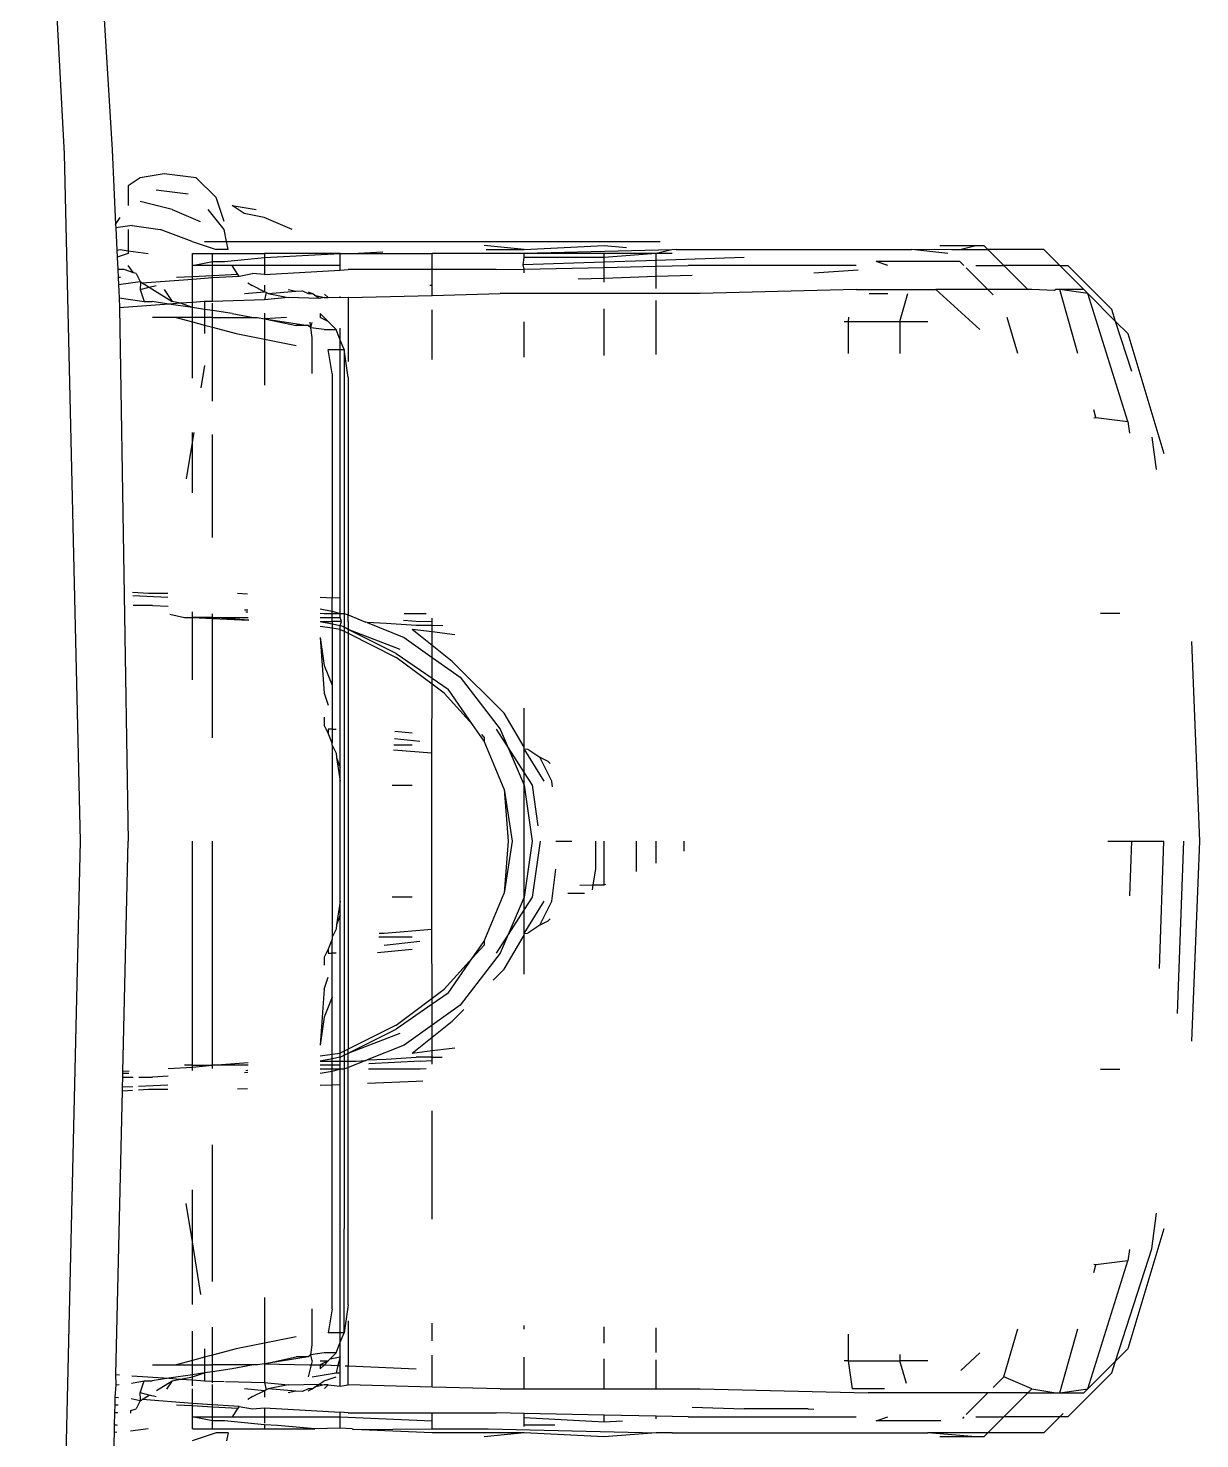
# Model space of a CAD drawing. Header units: millimetres. Extents: x -41292 to 298682, y -22072 to 33155.
# Drawn here: x 26643.85 to 26673.16, y -11357.19 to -11321.9 of the extents above; entities that cross this region are included whole.
import ezdxf

# ---------------------------------------------------------------- set-up
doc = ezdxf.new("R2010")
doc.units = ezdxf.units.MM

# ---------------------------------------------------------------- blocks, each defined once
blk = doc.blocks.new('rmfnasesx')
for p, q in [((54107.121, 4203.888), (54108.021, 4187.388)), ((54108.221, 4203.888), (54109.221, 4187.488)), ((54109.221, 4187.488), (54109.307, 4185.617)), ((54108.021, 4187.388), (54108.421, 4170.188)), ((54109.921, 4186.788), (54109.621, 4186.588)), ((54110.521, 4186.888), (54109.921, 4186.788)), ((54111.321, 4186.788), (54110.521, 4186.888)), ((54111.821, 4186.288), (54111.321, 4186.788)), ((54109.621, 4186.588), (54109.621, 4186.088)), ((54110.321, 4186.488), (54111.121, 4186.388)), ((54110.721, 4185.988), (54109.921, 4186.188)), ((54112.021, 4185.688), (54111.821, 4186.288)), ((54112.221, 4186.088), (54112.821, 4185.988)), ((54112.521, 4185.888), (54112.221, 4186.088)), ((54109.307, 4185.617), (54109.421, 4185.788)), ((54110.721, 4185.988), (54111.421, 4185.688)), ((54112.021, 4185.488), (54111.621, 4185.988)), ((54113.021, 4185.788), (54112.521, 4185.888)), ((54113.721, 4185.488), (54113.021, 4185.788)), ((54109.307, 4185.617), (54109.311, 4185.537)), ((54109.721, 4185.588), (54109.311, 4185.537)), ((54109.311, 4185.537), (54109.337, 4184.977)), ((54109.621, 4185.488), (54109.621, 4184.959)), ((54109.721, 4185.588), (54110.421, 4185.488)), ((54111.221, 4185.188), (54110.421, 4185.488)), ((54112.081, 4185.188), (54112.021, 4185.488)), ((54109.337, 4184.977), (54109.421, 4184.988)), ((54109.337, 4184.977), (54109.345, 4184.796)), ((54109.421, 4184.988), (54109.621, 4184.959)), ((54109.621, 4184.959), (54109.621, 4184.888)), ((54109.621, 4184.959), (54110.121, 4184.888)), ((54111.221, 4185.188), (54111.821, 4184.988)), ((54111.528, 4185.188), (54112.081, 4185.188)), ((54112.121, 4184.988), (54111.821, 4184.988)), ((54112.121, 4184.988), (54112.081, 4185.188)), ((54112.081, 4185.188), (54122.928, 4185.188)), ((54119.528, 4184.988), (54118.528, 4185.088)), ((54118.578, 4184.988), (54119.528, 4184.988)), ((54119.528, 4184.988), (54121.528, 4185.088)), ((54123.218, 4184.985), (54119.528, 4184.888)), ((54121.528, 4185.088), (54122.085, 4185.045)), ((54123.218, 4184.985), (54122.828, 4184.888)), ((54123.328, 4184.988), (54123.218, 4184.985)), ((54123.328, 4184.988), (54129.228, 4184.988)), ((54129.228, 4184.988), (54129.803, 4185)), ((54130.128, 4184.888), (54129.228, 4184.988)), ((54129.803, 4185), (54130.228, 4184.988)), ((54129.928, 4185.088), (54130.828, 4185.088)), ((54130.228, 4184.988), (54130.428, 4184.988)), ((54130.428, 4184.988), (54130.828, 4185.088)), ((54130.428, 4184.988), (54131.128, 4184.988)), ((54130.828, 4185.088), (54131.028, 4185.088)), ((54131.128, 4184.988), (54131.028, 4185.088)), ((54131.528, 4184.588), (54131.128, 4184.988)), ((54132.528, 4184.988), (54131.128, 4184.988)), ((54132.528, 4184.988), (54132.928, 4184.588)), ((54109.621, 4184.888), (54109.345, 4184.796)), ((54109.345, 4184.796), (54109.359, 4184.488)), ((54111.228, 4184.888), (54111.728, 4184.888)), ((54111.228, 4184.588), (54111.228, 4184.888)), ((54111.228, 4184.588), (54111.728, 4184.688)), ((54111.728, 4184.888), (54113.028, 4184.888)), ((54111.728, 4184.688), (54111.728, 4184.888)), ((54111.728, 4184.688), (54112.028, 4184.688)), ((54111.728, 4184.588), (54111.728, 4184.688)), ((54112.028, 4184.688), (54113.028, 4184.788)), ((54113.028, 4184.788), (54114.928, 4184.888)), ((54114.928, 4184.888), (54113.028, 4184.888)), ((54113.028, 4184.888), (54113.028, 4184.788)), ((54113.028, 4184.788), (54113.028, 4184.588)), ((54114.928, 4184.888), (54115.228, 4184.888)), ((54114.928, 4184.588), (54114.928, 4184.888)), ((54115.228, 4184.888), (54115.989, 4184.934)), ((54115.228, 4184.888), (54117.228, 4184.888)), ((54117.228, 4184.488), (54117.228, 4184.888)), ((54119.528, 4184.888), (54117.228, 4184.888)), ((54119.505, 4184.604), (54119.528, 4184.788)), ((54121.528, 4184.671), (54119.505, 4184.604)), ((54119.528, 4184.502), (54119.505, 4184.604)), ((54121.528, 4184.888), (54119.528, 4184.888)), ((54119.528, 4184.788), (54119.528, 4184.888)), ((54121.528, 4184.788), (54119.528, 4184.788)), ((54122.828, 4184.888), (54121.528, 4184.788)), ((54122.828, 4184.888), (54121.528, 4184.888)), ((54121.528, 4184.788), (54121.528, 4184.888)), ((54121.528, 4184.671), (54121.528, 4184.788)), ((54122.828, 4184.714), (54121.528, 4184.671)), ((54121.528, 4184.544), (54121.528, 4184.671)), ((54123.228, 4184.888), (54122.828, 4184.888)), ((54122.828, 4184.714), (54122.828, 4184.888)), ((54125.028, 4184.788), (54122.828, 4184.714)), ((54122.828, 4184.571), (54122.828, 4184.714)), ((54128.628, 4184.588), (54128.328, 4184.688)), ((54130.428, 4184.688), (54128.328, 4184.688)), ((54130.428, 4184.688), (54130.528, 4184.588)), ((54109.521, 4184.488), (54109.359, 4184.488)), ((54109.359, 4184.488), (54109.369, 4184.288)), ((54109.428, 4184.288), (54109.369, 4184.288)), ((54109.369, 4184.288), (54109.377, 4184.114)), ((54109.754, 4184.41), (54109.521, 4184.488)), ((54109.754, 4184.41), (54109.621, 4184.588)), ((54109.821, 4184.388), (54109.754, 4184.41)), ((54109.821, 4184.388), (54109.921, 4184.188)), ((54109.969, 4184.157), (54111.228, 4184.251)), ((54111.228, 4184.309), (54110.828, 4184.288)), ((54111.728, 4184.588), (54111.228, 4184.588)), ((54111.228, 4184.309), (54111.228, 4184.588)), ((54111.728, 4184.335), (54111.228, 4184.309)), ((54111.228, 4184.251), (54111.228, 4184.309)), ((54111.228, 4184.251), (54111.728, 4184.288)), ((54111.228, 4183.666), (54111.228, 4184.251)), ((54112.221, 4184.588), (54111.728, 4184.588)), ((54111.728, 4184.335), (54111.728, 4184.588)), ((54112.367, 4184.369), (54111.728, 4184.335)), ((54111.728, 4184.288), (54111.728, 4184.335)), ((54111.728, 4184.288), (54112.394, 4184.327)), ((54111.728, 4183.693), (54111.728, 4184.288)), ((54112.367, 4184.369), (54112.221, 4184.588)), ((54113.028, 4184.588), (54112.221, 4184.588)), ((54112.394, 4184.327), (54112.367, 4184.369)), ((54112.394, 4184.327), (54112.728, 4184.388)), ((54113.028, 4184.364), (54112.728, 4184.388)), ((54114.928, 4184.588), (54113.028, 4184.588)), ((54113.028, 4184.588), (54113.028, 4184.364)), ((54113.028, 4184.364), (54114.928, 4184.476)), ((54114.928, 4184.476), (54114.928, 4184.588)), ((54114.928, 4184.476), (54115.128, 4184.488)), ((54117.228, 4184.488), (54115.128, 4184.488)), ((54118.828, 4184.488), (54117.228, 4184.488)), ((54117.228, 4184.101), (54117.228, 4184.488)), ((54118.828, 4184.488), (54119.528, 4184.502)), ((54119.528, 4184.502), (54121.528, 4184.544)), ((54119.528, 4184.405), (54119.528, 4184.502)), ((54121.528, 4184.269), (54120.874, 4184.247)), ((54121.528, 4184.544), (54122.828, 4184.571)), ((54121.528, 4184.269), (54121.528, 4184.544)), ((54122.828, 4184.313), (54121.528, 4184.269)), ((54121.528, 4184.17), (54121.528, 4184.269)), ((54122.828, 4184.571), (54123.628, 4184.588)), ((54122.828, 4184.313), (54122.828, 4184.571)), ((54123.732, 4184.344), (54122.828, 4184.313)), ((54122.828, 4184.017), (54122.828, 4184.313)), ((54127.828, 4184.588), (54123.628, 4184.588)), ((54127.883, 4184.477), (54126.77, 4184.398)), ((54130.582, 4184.533), (54131.128, 4183.988)), ((54130.828, 4184.588), (54131.528, 4184.588)), ((54132.128, 4183.988), (54131.528, 4184.588)), ((54132.928, 4184.588), (54131.528, 4184.588)), ((54132.928, 4184.588), (54133.528, 4183.988)), ((54132.928, 4184.588), (54133.128, 4184.588)), ((54133.128, 4184.588), (54134.228, 4183.488)), ((54109.377, 4184.114), (54109.921, 4184.188)), ((54109.377, 4184.114), (54109.392, 4183.78)), ((54109.921, 4184.188), (54109.969, 4184.157)), ((54109.921, 4184.188), (54109.927, 4184.154)), ((54109.927, 4184.154), (54109.921, 4183.988)), ((54109.921, 4183.988), (54110.149, 4184.045)), ((54109.921, 4183.988), (54110.021, 4183.688)), ((54109.969, 4184.157), (54110.149, 4184.045)), ((54110.149, 4184.045), (54110.321, 4184.088)), ((54110.149, 4184.045), (54110.721, 4183.688)), ((54110.521, 4183.988), (54110.721, 4183.688)), ((54112.528, 4183.888), (54113.028, 4183.934)), ((54112.617, 4184.157), (54112.721, 4184.088)), ((54113.028, 4183.934), (54112.721, 4184.088)), ((54113.028, 4184.097), (54113.028, 4183.934)), ((54113.069, 4183.914), (54113.028, 4183.934)), ((54113.069, 4183.914), (54113.028, 4183.729)), ((54113.121, 4183.888), (54113.069, 4183.914)), ((54113.121, 4183.888), (54113.814, 4183.949)), ((54113.621, 4183.988), (54113.814, 4183.949)), ((54113.814, 4183.949), (54113.978, 4183.957)), ((54113.978, 4183.957), (54114.121, 4183.888)), ((54114.126, 4183.935), (54114.221, 4183.888)), ((54117.166, 4184.099), (54117.228, 4184.101)), ((54117.228, 4183.843), (54117.228, 4184.101)), ((54127.828, 4183.988), (54123.928, 4183.888)), ((54127.828, 4183.988), (54129.828, 4183.988)), ((54129.828, 4183.988), (54130.928, 4182.988)), ((54131.128, 4183.988), (54129.828, 4183.988)), ((54131.128, 4183.988), (54131.261, 4183.854)), ((54132.128, 4183.988), (54131.128, 4183.988)), ((54132.228, 4183.988), (54132.128, 4183.988)), ((54132.794, 4183.969), (54132.228, 4183.988)), ((54132.828, 4183.988), (54132.794, 4183.969)), ((54132.928, 4183.988), (54132.828, 4183.988)), ((54133.378, 4182.388), (54132.928, 4183.988)), ((54133.628, 4183.888), (54132.928, 4183.988)), ((54133.528, 4183.988), (54132.928, 4183.988)), ((54133.528, 4183.988), (54133.628, 4183.888)), ((54109.392, 4183.78), (54110.021, 4183.688)), ((54109.392, 4183.78), (54109.403, 4183.536)), ((54110.642, 4183.625), (54109.403, 4183.536)), ((54110.021, 4183.688), (54110.221, 4183.688)), ((54110.642, 4183.625), (54110.221, 4183.688)), ((54110.933, 4183.645), (54110.642, 4183.625)), ((54111.228, 4183.537), (54110.642, 4183.625)), ((54110.933, 4183.645), (54110.721, 4183.688)), ((54111.228, 4183.666), (54110.933, 4183.645)), ((54111.228, 4183.537), (54110.933, 4183.645)), ((54111.528, 4183.688), (54111.228, 4183.666)), ((54111.228, 4183.537), (54111.228, 4183.666)), ((54111.728, 4183.693), (54111.528, 4183.688)), ((54111.528, 4183.688), (54111.528, 4183.492)), ((54113.028, 4183.729), (54111.728, 4183.693)), ((54111.728, 4183.462), (54111.728, 4183.649)), ((54113.621, 4183.788), (54113.028, 4183.729)), ((54113.121, 4183.888), (54113.621, 4183.788)), ((54114.401, 4183.768), (54113.621, 4183.788)), ((54114.121, 4183.888), (54114.221, 4183.888)), ((54114.281, 4183.848), (54114.221, 4183.888)), ((54114.281, 4183.848), (54114.521, 4183.788)), ((54114.401, 4183.768), (54114.281, 4183.848)), ((54114.521, 4183.788), (54114.401, 4183.768)), ((54114.521, 4183.788), (54114.621, 4183.788)), ((54114.621, 4183.788), (54114.533, 4183.875)), ((54114.928, 4183.782), (54114.621, 4183.788)), ((54114.928, 4183.782), (54114.928, 4183.817)), ((54115.128, 4183.788), (54114.928, 4183.782)), ((54115.128, 4183.788), (54117.228, 4183.843)), ((54115.128, 4183.788), (54115.128, 4182.188)), ((54117.228, 4183.843), (54118.928, 4183.888)), ((54123.928, 4183.888), (54118.928, 4183.888)), ((54122.828, 4182.364), (54122.828, 4183.712)), ((54128.153, 4183.888), (54128.628, 4183.888)), ((54128.928, 4183.188), (54129.128, 4183.888)), ((54134.628, 4180.688), (54133.628, 4183.888)), ((54133.628, 4183.888), (54134.323, 4183.193)), ((54109.403, 4183.536), (54109.621, 4170.188)), ((54110.821, 4183.288), (54110.228, 4183.288)), ((54110.821, 4183.288), (54111.228, 4183.179)), ((54111.228, 4183.288), (54110.821, 4183.288)), ((54111.528, 4183.492), (54111.228, 4183.537)), ((54111.228, 4183.288), (54111.228, 4183.537)), ((54111.228, 4183.179), (54111.228, 4183.288)), ((54111.528, 4183.288), (54111.228, 4183.288)), ((54111.728, 4183.462), (54111.528, 4183.492)), ((54111.528, 4183.492), (54111.528, 4183.288)), ((54111.528, 4183.288), (54111.528, 4183.099)), ((54111.728, 4183.288), (54111.528, 4183.288)), ((54112.221, 4183.388), (54111.728, 4183.462)), ((54111.728, 4183.288), (54111.728, 4183.462)), ((54111.728, 4183.046), (54111.728, 4183.288)), ((54111.728, 4183.288), (54112.754, 4183.288)), ((54112.221, 4183.388), (54112.754, 4183.288)), ((54112.754, 4183.288), (54112.854, 4183.288)), ((54112.854, 4183.288), (54113.028, 4183.26)), ((54113.028, 4183.396), (54113.028, 4183.26)), ((54113.585, 4183.288), (54113.028, 4183.26)), ((54113.028, 4183.26), (54114.121, 4183.088)), ((54113.028, 4183.26), (54113.821, 4183.088)), ((54113.028, 4183.26), (54113.028, 4182.746)), ((54114.621, 4183.188), (54114.421, 4183.388)), ((54114.421, 4183.388), (54114.421, 4183.288)), ((54114.621, 4183.188), (54114.421, 4183.288)), ((54114.621, 4183.188), (54114.821, 4182.988)), ((54117.228, 4182.243), (54117.228, 4183.485)), ((54121.528, 4182.339), (54121.528, 4183.504)), ((54127.528, 4183.188), (54127.628, 4183.188)), ((54127.643, 4183.297), (54127.628, 4183.188)), ((54127.628, 4183.188), (54127.628, 4182.388)), ((54127.628, 4183.188), (54128.928, 4183.188)), ((54128.928, 4183.188), (54128.928, 4182.388)), ((54128.928, 4183.188), (54129.628, 4183.188)), ((54131.876, 4182.388), (54131.613, 4183.294)), ((54134.323, 4183.193), (54134.228, 4183.488)), ((54134.323, 4183.193), (54134.628, 4182.888)), ((54134.728, 4181.938), (54134.323, 4183.193)), ((54111.228, 4181.775), (54111.228, 4183.179)), ((54111.228, 4183.179), (54111.528, 4183.099)), ((54111.528, 4183.099), (54111.528, 4182.888)), ((54111.528, 4183.099), (54111.728, 4183.046)), ((54111.728, 4181.2), (54111.728, 4183.046)), ((54111.728, 4183.046), (54112.321, 4182.888)), ((54112.321, 4182.888), (54113.028, 4182.746)), ((54114.121, 4183.088), (54113.821, 4183.088)), ((54114.19, 4183.035), (54114.121, 4183.088)), ((54114.19, 4183.035), (54114.172, 4183.174)), ((54114.19, 4183.035), (54114.221, 4183.164)), ((54114.221, 4182.788), (54114.19, 4183.035)), ((54114.521, 4182.988), (54114.19, 4183.035)), ((54114.521, 4182.988), (54114.821, 4182.988)), ((54114.928, 4182.72), (54114.821, 4182.988)), ((54114.928, 4182.72), (54114.928, 4183.027)), ((54119.528, 4182.3), (54119.528, 4183.184)), ((54134.628, 4182.888), (54135.528, 4179.888)), ((54113.028, 4182.746), (54113.821, 4182.588)), ((54113.028, 4182.746), (54113.028, 4181.601)), ((54114.221, 4181.888), (54114.221, 4182.788)), ((54114.721, 4181.888), (54114.621, 4182.488)), ((54114.621, 4182.488), (54114.928, 4182.488)), ((54115.021, 4182.488), (54114.928, 4182.72)), ((54114.928, 4182.488), (54114.928, 4182.72)), ((54114.928, 4182.488), (54115.021, 4182.488)), ((54114.928, 4176.27), (54114.928, 4182.488)), ((54115.121, 4181.788), (54115.021, 4182.488)), ((54115.021, 4182.488), (54115.021, 4179.888)), ((54111.528, 4182.088), (54111.439, 4181.532)), ((54114.721, 4181.888), (54114.721, 4176.279)), ((54115.121, 4181.788), (54115.121, 4175.851)), ((54133.828, 4180.788), (54133.774, 4180.979)), ((54133.78, 4180.781), (54133.828, 4180.788)), ((54133.828, 4180.788), (54134.628, 4180.688)), ((54111.228, 4180.213), (54111.228, 4180.417)), ((54111.26, 4180.414), (54111.228, 4180.213)), ((54111.728, 4177.786), (54111.728, 4180.367)), ((54134.628, 4180.688), (54134.67, 4180.399)), ((54111.228, 4180.213), (54111.074, 4179.25)), ((54111.228, 4178.905), (54111.228, 4180.213)), ((54135.342, 4179.49), (54135.24, 4180.293)), ((54115.021, 4179.888), (54115.028, 4175.888)), ((54110.128, 4176.388), (54109.733, 4176.412)), ((54109.736, 4176.333), (54110.614, 4176.293)), ((54110.612, 4176.388), (54110.128, 4176.388)), ((54112.608, 4176.371), (54112.355, 4176.382)), ((54114.421, 4176.292), (54114.721, 4176.279)), ((54114.928, 4176.27), (54114.721, 4176.279)), ((54114.721, 4175.945), (54114.721, 4176.279)), ((54114.928, 4175.888), (54114.928, 4176.27)), ((54110.228, 4176.088), (54109.748, 4176.088)), ((54110.228, 4176.088), (54110.619, 4176.069)), ((54110.66, 4175.872), (54111.028, 4175.788)), ((54111.028, 4175.788), (54111.228, 4175.788)), ((54111.228, 4175.788), (54111.228, 4175.927)), ((54111.728, 4175.788), (54111.228, 4175.788)), ((54111.228, 4174.227), (54111.228, 4175.788)), ((54111.228, 4175.788), (54111.728, 4175.757)), ((54111.728, 4175.788), (54111.728, 4175.877)), ((54112.643, 4175.717), (54111.728, 4175.788)), ((54111.728, 4175.757), (54111.728, 4175.788)), ((54111.728, 4175.788), (54112.621, 4175.788)), ((54112.535, 4175.978), (54112.616, 4175.975)), ((54112.618, 4175.919), (54112.561, 4175.921)), ((54114.421, 4176.002), (54114.721, 4175.945)), ((54114.421, 4175.893), (54114.528, 4175.888)), ((54114.421, 4175.788), (54114.721, 4175.788)), ((54114.528, 4175.888), (54114.721, 4175.888)), ((54114.721, 4175.945), (54114.928, 4175.888)), ((54114.721, 4175.888), (54114.721, 4175.945)), ((54114.721, 4175.888), (54114.928, 4175.888)), ((54114.721, 4175.788), (54114.721, 4175.888)), ((54114.721, 4175.688), (54114.721, 4175.788)), ((54114.721, 4175.788), (54114.928, 4175.788)), ((54114.928, 4175.888), (54115.028, 4175.888)), ((54114.928, 4175.788), (54114.928, 4175.888)), ((54114.961, 4175.688), (54114.928, 4175.788)), ((54115.028, 4175.888), (54115.021, 4175.688)), ((54115.028, 4175.888), (54115.121, 4175.851)), ((54115.121, 4175.688), (54115.121, 4175.851)), ((54115.121, 4175.851), (54115.568, 4175.672)), ((54116.524, 4175.888), (54116.928, 4175.888)), ((54116.928, 4175.888), (54117.073, 4175.881)), ((54134.43, 4175.888), (54133.941, 4175.888)), ((54111.728, 4175.757), (54112.643, 4175.717)), ((54111.728, 4172.777), (54111.728, 4175.757)), ((54114.421, 4175.688), (54114.721, 4175.688)), ((54114.421, 4175.688), (54114.721, 4175.629)), ((54114.721, 4175.517), (54114.421, 4175.56)), ((54114.721, 4175.688), (54114.721, 4175.629)), ((54114.961, 4175.688), (54114.721, 4175.688)), ((54114.721, 4175.629), (54114.928, 4175.588)), ((54114.721, 4175.629), (54114.721, 4175.517)), ((54114.928, 4175.488), (54114.721, 4175.517)), ((54114.721, 4175.517), (54114.721, 4174.088)), ((54114.921, 4172.688), (54114.928, 4175.488)), ((54114.928, 4175.588), (54114.961, 4175.688)), ((54115.021, 4175.541), (54114.928, 4175.588)), ((54114.928, 4175.488), (54114.928, 4175.588)), ((54114.928, 4175.488), (54115.021, 4175.441)), ((54115.021, 4175.688), (54115.021, 4175.541)), ((54115.021, 4175.541), (54115.021, 4175.441)), ((54115.128, 4175.488), (54115.021, 4175.541)), ((54115.021, 4175.441), (54115.121, 4175.391)), ((54115.021, 4175.441), (54115.021, 4164.934)), ((54115.121, 4175.688), (54115.128, 4175.488)), ((54115.128, 4175.488), (54115.121, 4175.391)), ((54116.428, 4174.988), (54115.128, 4175.488)), ((54116.328, 4174.888), (54115.128, 4175.488)), ((54115.601, 4175.658), (54115.568, 4175.672)), ((54116.078, 4175.638), (54115.601, 4175.658)), ((54115.601, 4175.658), (54116.528, 4175.288)), ((54116.828, 4175.588), (54116.078, 4175.638)), ((54116.51, 4175.719), (54116.928, 4175.688)), ((54117.228, 4175.088), (54116.728, 4175.488)), ((54117.228, 4175.425), (54116.728, 4175.488)), ((54117.228, 4175.588), (54116.828, 4175.588)), ((54117.228, 4175.675), (54116.928, 4175.688)), ((54117.228, 4175.675), (54117.228, 4175.768)), ((54117.228, 4175.588), (54117.228, 4175.675)), ((54117.489, 4175.576), (54117.228, 4175.588)), ((54117.228, 4175.425), (54117.228, 4175.588)), ((54117.791, 4175.355), (54117.228, 4175.425)), ((54117.228, 4175.088), (54117.228, 4175.425)), ((54114.421, 4175.288), (54114.521, 4173.888)), ((54114.421, 4175.288), (54114.521, 4174.588)), ((54115.121, 4175.391), (54116.328, 4174.788)), ((54115.121, 4175.391), (54115.121, 4164.984)), ((54116.528, 4175.288), (54117.228, 4174.788)), ((54117.728, 4174.688), (54117.228, 4175.088)), ((54117.228, 4174.788), (54117.228, 4175.088)), ((54136.428, 4170.188), (54136.228, 4175.188)), ((54116.328, 4174.888), (54117.228, 4174.265)), ((54117.228, 4174.113), (54116.328, 4174.788)), ((54117.228, 4174.788), (54117.928, 4174.288)), ((54117.228, 4174.265), (54117.228, 4174.788)), ((54114.521, 4174.588), (54114.721, 4174.088)), ((54119.028, 4173.388), (54117.728, 4174.688)), ((54114.721, 4174.088), (54114.721, 4172.988)), ((54117.221, 4172.388), (54117.228, 4174.113)), ((54117.228, 4174.265), (54117.628, 4173.988)), ((54117.228, 4174.113), (54117.228, 4174.265)), ((54117.528, 4173.888), (54117.228, 4174.113)), ((54117.928, 4174.288), (54118.928, 4172.988)), ((54114.521, 4173.888), (54114.621, 4173.588)), ((54118.237, 4173.107), (54117.528, 4173.888)), ((54118.237, 4173.107), (54117.628, 4173.988)), ((54119.528, 4172.538), (54119.028, 4173.388)), ((54119.528, 4172.538), (54119.528, 4173.513)), ((54114.521, 4173.288), (54114.521, 4173.088)), ((54114.621, 4172.888), (54114.521, 4173.088)), ((54114.721, 4172.988), (54114.621, 4172.988)), ((54114.621, 4172.988), (54114.621, 4172.888)), ((54114.721, 4172.988), (54114.821, 4172.988)), ((54114.721, 4172.988), (54114.721, 4172.638)), ((54118.528, 4172.688), (54118.237, 4173.107)), ((54118.828, 4172.988), (54119.128, 4172.521)), ((54118.928, 4172.988), (54119.128, 4172.521)), ((54114.721, 4172.638), (54114.621, 4172.888)), ((54114.721, 4172.588), (54114.721, 4172.638)), ((54114.921, 4172.288), (54114.921, 4172.688)), ((54116.279, 4172.759), (54116.921, 4172.688)), ((54116.721, 4172.888), (54116.292, 4172.931)), ((54118.528, 4172.788), (54118.464, 4172.858)), ((54118.528, 4172.788), (54118.528, 4172.688)), ((54119.028, 4171.488), (54118.528, 4172.688)), ((54114.721, 4172.588), (54114.821, 4172.388)), ((54114.721, 4172.588), (54114.721, 4167.788)), ((54114.821, 4172.388), (54114.836, 4172.28)), ((54114.836, 4172.28), (54114.921, 4171.688)), ((54114.836, 4172.28), (54114.928, 4172.035)), ((54114.928, 4172.035), (54114.921, 4172.288)), ((54117.221, 4172.388), (54116.256, 4172.468)), ((54116.721, 4172.588), (54116.265, 4172.588)), ((54117.221, 4167.988), (54117.221, 4172.388)), ((54119.128, 4172.521), (54119.528, 4171.588)), ((54119.128, 4172.521), (54119.528, 4171.899)), ((54119.528, 4172.495), (54119.528, 4172.538)), ((54120.028, 4171.688), (54119.528, 4172.495)), ((54119.528, 4171.899), (54119.528, 4172.495)), ((54119.528, 4172.495), (54119.621, 4172.488)), ((54119.621, 4172.488), (54119.921, 4172.288)), ((54120.221, 4171.688), (54119.921, 4172.288)), ((54119.921, 4172.288), (54120.121, 4172.188)), ((54114.921, 4171.688), (54114.928, 4172.035)), ((54119.528, 4171.899), (54119.728, 4171.588)), ((54119.528, 4171.588), (54119.528, 4171.899)), ((54120.121, 4172.188), (54120.178, 4172.131)), ((54114.921, 4168.688), (54114.921, 4171.688)), ((54116.221, 4171.588), (54116.721, 4171.588)), ((54119.528, 4171.588), (54119.728, 4170.188)), ((54119.528, 4168.788), (54119.528, 4171.588)), ((54119.728, 4171.588), (54119.872, 4170.574)), ((54120.238, 4171.549), (54120.221, 4171.688)), ((54119.028, 4171.488), (54119.128, 4170.188)), ((54119.028, 4171.488), (54119.228, 4170.188)), ((54108.421, 4170.188), (54108.021, 4152.988)), ((54109.487, 4164.428), (54109.621, 4170.188)), ((54111.228, 4164.588), (54111.228, 4170.188)), ((54111.728, 4164.588), (54111.728, 4170.188)), ((54119.128, 4170.188), (54119.028, 4168.888)), ((54119.228, 4170.188), (54119.028, 4168.888)), ((54119.728, 4170.188), (54119.528, 4168.788)), ((54119.928, 4170.188), (54119.728, 4168.788)), ((54120.321, 4170.188), (54120.721, 4170.188)), ((54121.321, 4169.488), (54121.321, 4170.188)), ((54121.528, 4169.093), (54121.528, 4170.188)), ((54122.328, 4170.188), (54122.328, 4169.43)), ((54122.828, 4169.64), (54122.828, 4170.188)), ((54123.528, 4169.935), (54123.528, 4170.188)), ((54134.128, 4170.188), (54134.728, 4170.188)), ((54134.68, 4168.822), (54134.728, 4170.188)), ((54134.728, 4170.188), (54135.528, 4170.188)), ((54135.416, 4167.001), (54135.528, 4170.188)), ((54135.871, 4165.876), (54136.028, 4170.188)), ((54136.228, 4165.188), (54136.428, 4170.188)), ((54120.221, 4168.688), (54120.321, 4169.488)), ((54121.256, 4169.099), (54121.321, 4169.488)), ((54120.921, 4169.088), (54121.256, 4169.099)), ((54121.234, 4168.969), (54121.256, 4169.099)), ((54121.256, 4169.099), (54121.528, 4169.093)), ((54121.528, 4169.093), (54121.568, 4169.11)), ((54116.721, 4168.788), (54116.221, 4168.788)), ((54118.528, 4167.688), (54119.028, 4168.888)), ((54119.528, 4168.788), (54119.128, 4167.854)), ((54119.728, 4168.788), (54119.528, 4168.477)), ((54119.528, 4168.477), (54119.528, 4168.788)), ((54120.621, 4168.888), (54121.04, 4168.888)), ((54114.921, 4168.688), (54114.836, 4168.095)), ((54114.928, 4168.34), (54114.921, 4168.688)), ((54119.528, 4168.477), (54119.128, 4167.854)), ((54119.528, 4167.88), (54120.028, 4168.688)), ((54119.528, 4167.88), (54119.528, 4168.477)), ((54119.921, 4168.088), (54120.221, 4168.688)), ((54114.836, 4168.095), (54114.821, 4167.988)), ((54114.928, 4168.34), (54114.836, 4168.095)), ((54114.921, 4168.088), (54114.928, 4168.34)), ((54114.921, 4167.688), (54114.921, 4168.088)), ((54119.921, 4168.088), (54119.621, 4167.888)), ((54120.121, 4168.188), (54119.921, 4168.088)), ((54120.121, 4168.188), (54120.178, 4168.245)), ((54114.721, 4167.738), (54114.621, 4167.488)), ((54114.821, 4167.988), (54114.721, 4167.788)), ((54114.721, 4167.788), (54114.721, 4167.738)), ((54114.721, 4167.388), (54114.721, 4167.738)), ((54114.928, 4164.888), (54114.921, 4167.688)), ((54116.721, 4167.788), (54115.89, 4167.788)), ((54115.898, 4167.888), (54116.021, 4167.888)), ((54116.021, 4167.888), (54117.221, 4167.988)), ((54116.021, 4167.588), (54116.921, 4167.688)), ((54117.228, 4166.263), (54117.221, 4167.988)), ((54118.237, 4167.268), (54118.528, 4167.688)), ((54118.528, 4167.688), (54118.528, 4167.588)), ((54119.128, 4167.854), (54118.828, 4167.388)), ((54119.128, 4167.854), (54118.928, 4167.388)), ((54119.028, 4166.988), (54119.528, 4167.838)), ((54119.528, 4167.88), (54119.621, 4167.888)), ((54119.528, 4167.838), (54119.528, 4167.88)), ((54119.528, 4166.863), (54119.528, 4167.838)), ((54114.621, 4167.488), (54114.521, 4167.288)), ((54114.621, 4167.488), (54114.621, 4167.388)), ((54114.621, 4167.388), (54114.721, 4167.388)), ((54114.821, 4167.388), (54114.721, 4167.388)), ((54114.721, 4166.288), (54114.721, 4167.388)), ((54115.86, 4167.402), (54116.721, 4167.488)), ((54118.928, 4167.388), (54117.928, 4166.088)), ((54118.237, 4167.268), (54118.528, 4167.588)), ((54114.521, 4167.288), (54114.521, 4167.088)), ((54117.528, 4166.488), (54118.237, 4167.268)), ((54117.628, 4166.388), (54118.237, 4167.268)), ((54118.749, 4166.709), (54119.028, 4166.988)), ((54114.521, 4166.488), (54114.621, 4166.788)), ((54114.521, 4166.488), (54114.421, 4165.088)), ((54114.721, 4166.288), (54114.521, 4165.788)), ((54114.721, 4164.858), (54114.721, 4166.288)), ((54116.328, 4165.588), (54117.228, 4166.263)), ((54117.228, 4166.263), (54117.528, 4166.488)), ((54117.628, 4166.388), (54117.228, 4166.111)), ((54117.228, 4166.111), (54117.228, 4166.263)), ((54117.228, 4166.111), (54116.328, 4165.488)), ((54117.228, 4165.588), (54117.228, 4166.111)), ((54117.928, 4166.088), (54117.228, 4165.588)), ((54117.728, 4165.688), (54118.019, 4165.979)), ((54114.521, 4165.788), (54114.421, 4165.088)), ((54116.328, 4165.588), (54115.121, 4164.984)), ((54117.228, 4165.588), (54116.528, 4165.088)), ((54117.228, 4165.288), (54117.728, 4165.688)), ((54117.228, 4165.288), (54117.228, 4165.588)), ((54115.128, 4164.888), (54116.328, 4165.488)), ((54115.128, 4164.888), (54116.428, 4165.388)), ((54116.728, 4164.888), (54117.228, 4165.288)), ((54117.228, 4164.95), (54117.228, 4165.288)), ((54114.421, 4164.815), (54114.721, 4164.858)), ((54114.721, 4164.858), (54114.928, 4164.888)), ((54114.721, 4164.747), (54114.721, 4164.858)), ((54115.021, 4164.934), (54114.928, 4164.888)), ((54114.928, 4164.788), (54114.928, 4164.888)), ((54115.121, 4164.984), (54115.021, 4164.934)), ((54115.021, 4164.934), (54115.021, 4164.834)), ((54115.021, 4164.834), (54115.128, 4164.888)), ((54115.128, 4164.888), (54115.121, 4164.984)), ((54115.121, 4164.688), (54115.128, 4164.888)), ((54116.528, 4165.088), (54115.601, 4164.717)), ((54116.728, 4164.888), (54117.228, 4164.95)), ((54117.228, 4164.95), (54117.791, 4165.021)), ((54117.228, 4164.788), (54117.228, 4164.95)), ((54110.623, 4164.502), (54111.228, 4164.531)), ((54111.228, 4164.588), (54111.028, 4164.588)), ((54111.228, 4164.588), (54111.728, 4164.588)), ((54111.228, 4164.531), (54111.728, 4164.588)), ((54111.228, 4164.531), (54111.228, 4164.588)), ((54111.228, 4164.448), (54111.228, 4164.531)), ((54111.728, 4164.588), (54112.621, 4164.656)), ((54112.621, 4164.588), (54111.728, 4164.588)), ((54111.728, 4164.498), (54111.728, 4164.588)), ((54114.721, 4164.747), (54114.421, 4164.688)), ((54114.421, 4164.688), (54114.721, 4164.688)), ((54114.721, 4164.588), (54114.421, 4164.588)), ((54114.528, 4164.488), (54114.421, 4164.483)), ((54114.721, 4164.488), (54114.528, 4164.488)), ((54114.928, 4164.788), (54114.721, 4164.747)), ((54114.721, 4164.688), (54114.721, 4164.747)), ((54114.721, 4164.688), (54114.928, 4164.688)), ((54114.721, 4164.588), (54114.721, 4164.688)), ((54114.928, 4164.588), (54114.721, 4164.588)), ((54114.721, 4164.488), (54114.721, 4164.588)), ((54114.928, 4164.488), (54114.721, 4164.488)), ((54114.928, 4164.488), (54114.721, 4164.43)), ((54114.721, 4164.43), (54114.721, 4164.488)), ((54114.928, 4164.788), (54115.021, 4164.834)), ((54114.928, 4164.688), (54114.928, 4164.788)), ((54114.928, 4164.688), (54115.021, 4164.688)), ((54114.928, 4164.588), (54114.928, 4164.688)), ((54114.928, 4164.488), (54114.928, 4164.588)), ((54115.028, 4164.488), (54114.928, 4164.488)), ((54114.928, 4164.105), (54114.928, 4164.488)), ((54115.021, 4164.834), (54115.021, 4164.688)), ((54115.021, 4164.688), (54115.028, 4164.488)), ((54115.021, 4164.688), (54115.121, 4164.688)), ((54115.028, 4164.488), (54115.021, 4160.488)), ((54115.121, 4164.525), (54115.028, 4164.488)), ((54115.568, 4164.704), (54115.121, 4164.525)), ((54115.121, 4164.525), (54115.121, 4164.688)), ((54115.121, 4164.688), (54115.328, 4164.688)), ((54115.121, 4158.588), (54115.121, 4164.525)), ((54115.328, 4164.688), (54115.568, 4164.704)), ((54115.568, 4164.704), (54115.601, 4164.717)), ((54115.601, 4164.717), (54116.078, 4164.738)), ((54116.928, 4164.488), (54115.632, 4164.488)), ((54116.928, 4164.688), (54115.642, 4164.619)), ((54116.078, 4164.738), (54116.828, 4164.788)), ((54117.228, 4164.788), (54116.828, 4164.788)), ((54116.928, 4164.688), (54117.228, 4164.701)), ((54117.073, 4164.494), (54116.928, 4164.488)), ((54117.228, 4164.788), (54117.473, 4164.788)), ((54117.228, 4164.701), (54117.228, 4164.788)), ((54117.228, 4164.608), (54117.228, 4164.701)), ((54133.941, 4164.488), (54134.43, 4164.488)), ((54109.478, 4164.031), (54109.484, 4164.288)), ((54109.484, 4164.288), (54109.486, 4164.388)), ((54109.484, 4164.288), (54109.748, 4164.288)), ((54109.486, 4164.388), (54109.487, 4164.428)), ((54109.486, 4164.388), (54109.639, 4164.388)), ((54109.649, 4164.439), (54109.487, 4164.428)), ((54109.884, 4164.288), (54110.228, 4164.288)), ((54110.619, 4164.306), (54110.228, 4164.288)), ((54112.616, 4164.401), (54112.535, 4164.397)), ((54112.561, 4164.454), (54112.618, 4164.457)), ((54114.721, 4164.43), (54114.421, 4164.374)), ((54114.721, 4164.096), (54114.721, 4164.43)), ((54115.604, 4164.135), (54116.828, 4164.188)), ((54116.828, 4164.188), (54116.989, 4164.194)), ((54109.312, 4156.846), (54109.476, 4163.947)), ((54109.476, 4163.947), (54109.478, 4164.031)), ((54109.476, 4163.947), (54109.733, 4163.963)), ((54109.736, 4164.043), (54109.478, 4164.031)), ((54109.877, 4163.972), (54110.128, 4163.988)), ((54110.614, 4164.083), (54109.879, 4164.049)), ((54110.128, 4163.988), (54110.612, 4163.988)), ((54112.355, 4163.993), (54112.608, 4164.004)), ((54114.421, 4164.083), (54114.721, 4164.096)), ((54114.721, 4164.096), (54114.928, 4164.105)), ((54114.721, 4158.488), (54114.721, 4164.096)), ((54114.928, 4157.888), (54114.928, 4164.105)), ((54117.228, 4160.732), (54117.228, 4163.443)), ((54111.728, 4159.176), (54111.728, 4162.589)), ((54111.228, 4160.163), (54111.228, 4161.47)), ((54111.228, 4160.163), (54111.074, 4161.126)), ((54135.228, 4159.988), (54135.342, 4160.885)), ((54115.021, 4157.888), (54115.021, 4160.488)), ((54135.528, 4160.488), (54134.628, 4157.488)), ((54111.439, 4158.844), (54111.228, 4160.163)), ((54111.228, 4158.601), (54111.228, 4160.163)), ((54134.323, 4157.183), (54135.228, 4159.988)), ((54134.67, 4159.977), (54134.628, 4159.688)), ((54133.628, 4156.488), (54134.628, 4159.688)), ((54133.774, 4159.396), (54133.828, 4159.588)), ((54133.828, 4159.588), (54133.78, 4159.595)), ((54134.628, 4159.688), (54133.828, 4159.588)), ((54113.028, 4158.775), (54113.028, 4157.629)), ((54114.221, 4157.588), (54114.221, 4158.488)), ((54114.721, 4158.488), (54114.621, 4157.888)), ((54115.121, 4158.588), (54115.021, 4157.888)), ((54115.128, 4158.188), (54115.128, 4157.062)), ((54117.228, 4157.69), (54117.228, 4158.132)), ((54111.228, 4157.196), (54111.228, 4157.929)), ((54111.728, 4157.33), (54111.728, 4158.029)), ((54113.821, 4157.788), (54113.028, 4157.629)), ((54114.928, 4157.888), (54114.621, 4157.888)), ((54114.928, 4157.656), (54115.021, 4157.888)), ((54115.021, 4157.888), (54114.928, 4157.888)), ((54114.928, 4157.656), (54114.928, 4157.888)), ((54119.528, 4157.982), (54119.528, 4158.076)), ((54121.528, 4157.629), (54121.528, 4158.037)), ((54122.828, 4157.4), (54122.828, 4158.011)), ((54127.628, 4157.858), (54127.628, 4157.188)), ((54131.528, 4156.788), (54131.876, 4157.988)), ((54132.928, 4156.388), (54133.378, 4157.988)), ((54111.528, 4157.488), (54111.528, 4157.276)), ((54112.321, 4157.488), (54111.728, 4157.33)), ((54113.028, 4157.629), (54112.321, 4157.488)), ((54113.028, 4157.629), (54113.028, 4157.115)), ((54114.19, 4157.34), (54114.221, 4157.588)), ((54114.821, 4157.388), (54114.928, 4157.656)), ((54114.921, 4157.288), (54114.928, 4157.656)), ((54134.628, 4157.488), (54134.323, 4157.183)), ((54110.228, 4157.088), (54110.821, 4157.088)), ((54111.228, 4157.196), (54110.821, 4157.088)), ((54110.821, 4157.088), (54111.228, 4157.088)), ((54111.528, 4157.276), (54111.228, 4157.196)), ((54111.228, 4157.088), (54111.228, 4157.196)), ((54111.228, 4157.088), (54111.528, 4157.088)), ((54111.228, 4156.839), (54111.228, 4157.088)), ((54111.728, 4157.33), (54111.528, 4157.276)), ((54111.528, 4157.276), (54111.528, 4157.088)), ((54111.528, 4157.088), (54111.528, 4156.884)), ((54111.528, 4157.088), (54111.728, 4157.088)), ((54111.728, 4157.088), (54111.728, 4157.33)), ((54111.728, 4156.914), (54111.728, 4157.088)), ((54112.754, 4157.088), (54111.728, 4157.088)), ((54112.754, 4157.088), (54112.221, 4156.988)), ((54112.854, 4157.088), (54112.754, 4157.088)), ((54113.028, 4157.115), (54112.854, 4157.088)), ((54114.121, 4157.288), (54113.028, 4157.115)), ((54113.028, 4157.115), (54113.821, 4157.288)), ((54113.028, 4157.115), (54114.158, 4157.088)), ((54113.028, 4157.115), (54113.028, 4156.646)), ((54114.121, 4157.288), (54113.821, 4157.288)), ((54114.19, 4157.34), (54114.121, 4157.288)), ((54114.196, 4157.088), (54114.121, 4156.788)), ((54114.158, 4157.088), (54114.196, 4157.088)), ((54114.521, 4157.388), (54114.19, 4157.34)), ((54114.221, 4157.188), (54114.19, 4157.34)), ((54114.221, 4157.188), (54114.196, 4157.088)), ((54114.196, 4157.088), (54114.421, 4157.088)), ((54114.621, 4157.188), (54114.421, 4157.088)), ((54114.421, 4157.188), (54114.621, 4157.188)), ((54114.421, 4157.088), (54114.421, 4156.988)), ((54114.421, 4156.988), (54114.528, 4157.088)), ((54114.421, 4157.088), (54114.528, 4157.088)), ((54114.821, 4157.388), (54114.521, 4157.388)), ((54114.528, 4157.088), (54114.621, 4157.188)), ((54114.528, 4157.088), (54114.867, 4157.073)), ((54114.671, 4157.238), (54114.621, 4157.188)), ((54114.821, 4157.388), (54114.671, 4157.238)), ((54114.671, 4157.238), (54114.921, 4157.288)), ((54114.867, 4157.073), (54114.821, 4156.888)), ((54114.921, 4157.288), (54114.867, 4157.073)), ((54114.867, 4157.073), (54114.928, 4157.07)), ((54114.928, 4157.07), (54114.921, 4157.288)), ((54117.228, 4156.532), (54117.228, 4157.332)), ((54119.528, 4156.488), (54119.528, 4157.276)), ((54121.528, 4156.488), (54121.528, 4157.237)), ((54122.828, 4156.488), (54122.828, 4157.211)), ((54127.628, 4157.188), (54127.528, 4157.188)), ((54127.628, 4157.188), (54127.728, 4156.488)), ((54127.628, 4157.188), (54128.928, 4157.188)), ((54128.928, 4157.343), (54128.928, 4157.188)), ((54129.09, 4156.621), (54128.928, 4157.188)), ((54129.628, 4157.188), (54128.928, 4157.188)), ((54130.928, 4157.388), (54130.446, 4156.95)), ((54134.323, 4157.183), (54133.628, 4156.488)), ((54134.228, 4156.888), (54134.323, 4157.183)), ((54109.312, 4156.846), (54109.403, 4156.839)), ((54109.321, 4156.588), (54109.312, 4156.846)), ((54109.711, 4156.817), (54110.642, 4156.751)), ((54110.642, 4156.751), (54110.221, 4156.688)), ((54111.228, 4156.839), (54110.642, 4156.751)), ((54110.642, 4156.751), (54110.933, 4156.73)), ((54110.721, 4156.688), (54110.933, 4156.73)), ((54110.933, 4156.73), (54111.228, 4156.789)), ((54110.933, 4156.73), (54111.228, 4156.709)), ((54111.528, 4156.884), (54111.228, 4156.839)), ((54111.228, 4156.789), (54111.528, 4156.884)), ((54111.228, 4156.789), (54111.228, 4156.839)), ((54111.228, 4156.709), (54111.228, 4156.789)), ((54111.728, 4156.914), (54111.528, 4156.884)), ((54111.528, 4156.884), (54111.528, 4156.688)), ((54112.221, 4156.988), (54111.728, 4156.914)), ((54111.728, 4156.682), (54111.728, 4156.914)), ((54114.221, 4156.788), (54114.821, 4156.888)), ((54114.521, 4156.688), (54114.821, 4156.788)), ((54114.821, 4156.888), (54114.921, 4156.888)), ((54114.921, 4156.888), (54114.928, 4157.07)), ((54114.928, 4156.593), (54114.921, 4156.888)), ((54115.051, 4157.065), (54115.128, 4157.062)), ((54115.128, 4157.062), (54116.828, 4156.988)), ((54115.128, 4156.588), (54115.128, 4157.062)), ((54131.528, 4156.788), (54131.261, 4156.521)), ((54132.228, 4156.488), (54131.528, 4156.788)), ((54134.228, 4156.888), (54133.128, 4155.788)), ((54109.299, 4156.268), (54109.321, 4156.588)), ((54109.321, 4156.588), (54109.392, 4156.596)), ((54109.707, 4156.631), (54110.021, 4156.688)), ((54109.921, 4156.388), (54110.021, 4156.688)), ((54109.927, 4156.221), (54109.921, 4156.388)), ((54110.149, 4156.331), (54109.921, 4156.388)), ((54110.021, 4156.688), (54110.221, 4156.688)), ((54110.33, 4156.444), (54110.721, 4156.688)), ((54110.721, 4156.688), (54110.581, 4156.478)), ((54111.228, 4156.709), (54111.528, 4156.688)), ((54111.228, 4156.566), (54111.228, 4156.709)), ((54111.228, 4156.125), (54111.228, 4156.489)), ((54111.528, 4156.688), (54111.728, 4156.682)), ((54111.728, 4156.682), (54112.02, 4156.674)), ((54111.728, 4156.634), (54111.728, 4156.682)), ((54111.728, 4156.088), (54111.728, 4156.6)), ((54112.055, 4156.673), (54113.028, 4156.646)), ((54113.028, 4156.441), (54112.528, 4156.488)), ((54113.028, 4156.441), (54112.721, 4156.288)), ((54113.028, 4156.646), (54113.621, 4156.588)), ((54113.028, 4156.646), (54113.069, 4156.462)), ((54113.069, 4156.462), (54113.028, 4156.441)), ((54113.028, 4156.441), (54113.028, 4156.279)), ((54113.121, 4156.488), (54113.069, 4156.462)), ((54113.621, 4156.588), (54113.121, 4156.488)), ((54113.814, 4156.426), (54113.121, 4156.488)), ((54113.621, 4156.588), (54114.401, 4156.608)), ((54113.814, 4156.426), (54113.621, 4156.388)), ((54113.978, 4156.419), (54113.814, 4156.426)), ((54114.121, 4156.488), (54113.978, 4156.419)), ((54114.221, 4156.488), (54114.121, 4156.488)), ((54114.126, 4156.44), (54114.221, 4156.488)), ((54114.221, 4156.488), (54114.281, 4156.528)), ((54114.281, 4156.528), (54114.401, 4156.608)), ((54114.521, 4156.588), (54114.281, 4156.528)), ((54114.401, 4156.608), (54114.521, 4156.688)), ((54114.401, 4156.608), (54114.521, 4156.588)), ((54114.621, 4156.588), (54114.521, 4156.588)), ((54114.533, 4156.5), (54114.621, 4156.588)), ((54114.621, 4156.588), (54114.928, 4156.558)), ((54114.928, 4156.558), (54114.928, 4156.593)), ((54114.928, 4156.558), (54115.128, 4156.588)), ((54117.228, 4156.532), (54115.128, 4156.588)), ((54118.928, 4156.488), (54117.228, 4156.532)), ((54118.928, 4156.488), (54119.528, 4156.488)), ((54119.528, 4156.488), (54121.528, 4156.488)), ((54121.528, 4156.488), (54122.828, 4156.488)), ((54122.828, 4156.488), (54123.928, 4156.488)), ((54123.928, 4156.488), (54128.128, 4156.388)), ((54128.54, 4156.488), (54127.728, 4156.488)), ((54131.128, 4156.388), (54128.128, 4156.388)), ((54131.128, 4156.388), (54130.582, 4155.842)), ((54132.128, 4156.388), (54131.128, 4156.388)), ((54131.528, 4155.788), (54132.128, 4156.388)), ((54132.128, 4156.388), (54132.228, 4156.488)), ((54132.128, 4156.388), (54132.828, 4156.388)), ((54132.228, 4156.488), (54132.828, 4156.388)), ((54132.828, 4156.388), (54132.928, 4156.388)), ((54132.928, 4156.388), (54133.628, 4156.488)), ((54132.928, 4156.388), (54133.528, 4156.388)), ((54133.628, 4156.488), (54133.528, 4156.388)), ((54109.29, 4155.888), (54109.295, 4156.088)), ((54109.295, 4156.088), (54109.299, 4156.268)), ((54109.295, 4156.088), (54109.369, 4156.088)), ((54109.377, 4156.262), (54109.299, 4156.268)), ((54109.921, 4156.188), (54109.698, 4156.238)), ((54109.921, 4156.188), (54109.821, 4155.988)), ((54109.921, 4156.188), (54109.927, 4156.221)), ((54109.921, 4156.188), (54109.969, 4156.218)), ((54109.969, 4156.218), (54110.149, 4156.331)), ((54111.228, 4156.125), (54109.969, 4156.218)), ((54110.321, 4156.288), (54110.149, 4156.331)), ((54110.828, 4156.088), (54111.228, 4156.067)), ((54111.728, 4156.088), (54111.228, 4156.125)), ((54111.228, 4156.067), (54111.228, 4156.125)), ((54111.228, 4155.788), (54111.228, 4156.067)), ((54111.228, 4156.067), (54111.728, 4156.04)), ((54112.394, 4156.049), (54111.728, 4156.088)), ((54111.728, 4156.04), (54111.728, 4156.088)), ((54111.728, 4156.04), (54112.367, 4156.007)), ((54111.728, 4155.788), (54111.728, 4156.04)), ((54112.394, 4156.049), (54112.367, 4156.007)), ((54112.394, 4156.049), (54112.728, 4155.988)), ((54112.721, 4156.288), (54112.617, 4156.218)), ((54123.732, 4156.032), (54125.028, 4155.988)), ((54109.283, 4155.588), (54109.29, 4155.888)), ((54109.359, 4155.888), (54109.29, 4155.888)), ((54109.69, 4155.88), (54109.691, 4155.945)), ((54109.691, 4155.945), (54109.821, 4155.988)), ((54111.728, 4155.688), (54111.228, 4155.788)), ((54111.228, 4155.788), (54111.728, 4155.788)), ((54111.228, 4155.488), (54111.228, 4155.788)), ((54111.728, 4155.788), (54112.221, 4155.788)), ((54111.728, 4155.688), (54111.728, 4155.788)), ((54112.028, 4155.688), (54111.728, 4155.688)), ((54111.728, 4155.488), (54111.728, 4155.688)), ((54113.028, 4155.588), (54112.028, 4155.688)), ((54112.367, 4156.007), (54112.221, 4155.788)), ((54112.221, 4155.788), (54113.028, 4155.788)), ((54112.728, 4155.988), (54113.028, 4156.011)), ((54113.028, 4156.011), (54113.028, 4155.788)), ((54113.028, 4156.011), (54114.928, 4155.9)), ((54113.028, 4155.788), (54114.928, 4155.788)), ((54113.028, 4155.788), (54113.028, 4155.625)), ((54114.928, 4155.788), (54114.928, 4155.9)), ((54115.128, 4155.888), (54114.928, 4155.9)), ((54114.928, 4155.788), (54117.228, 4155.688)), ((54114.928, 4155.507), (54114.928, 4155.788)), ((54115.128, 4155.888), (54117.228, 4155.888)), ((54117.228, 4155.888), (54118.828, 4155.888)), ((54117.228, 4155.688), (54117.228, 4155.888)), ((54117.228, 4155.488), (54117.228, 4155.688)), ((54119.528, 4155.873), (54118.828, 4155.888)), ((54121.528, 4155.832), (54119.528, 4155.873)), ((54119.528, 4155.771), (54119.528, 4155.873)), ((54119.528, 4155.771), (54121.528, 4155.662)), ((54119.528, 4155.588), (54119.528, 4155.771)), ((54122.828, 4155.804), (54121.528, 4155.832)), ((54121.528, 4155.662), (54121.528, 4155.832)), ((54121.528, 4155.662), (54121.985, 4155.689)), ((54122.828, 4155.74), (54122.828, 4155.804)), ((54123.628, 4155.788), (54122.828, 4155.804)), ((54123.628, 4155.788), (54127.828, 4155.788)), ((54126.628, 4155.988), (54125.028, 4155.988)), ((54126.628, 4155.988), (54126.77, 4155.978)), ((54128.328, 4155.688), (54128.628, 4155.788)), ((54129.953, 4155.688), (54128.328, 4155.688)), ((54130.528, 4155.788), (54130.489, 4155.749)), ((54130.828, 4155.788), (54131.528, 4155.788)), ((54131.128, 4155.388), (54131.528, 4155.788)), ((54132.928, 4155.788), (54131.528, 4155.788)), ((54132.928, 4155.788), (54132.528, 4155.388)), ((54133.008, 4155.868), (54132.928, 4155.788)), ((54133.128, 4155.788), (54132.928, 4155.788)), ((54109.266, 4154.845), (54109.279, 4155.405)), ((54109.279, 4155.405), (54109.283, 4155.588)), ((54109.337, 4155.398), (54109.279, 4155.405)), ((54109.283, 4155.588), (54109.321, 4155.588)), ((54109.321, 4155.588), (54109.345, 4155.58)), ((54110.121, 4155.488), (54109.679, 4155.425)), ((54111.821, 4155.388), (54111.221, 4155.188)), ((54111.228, 4155.488), (54111.728, 4155.488)), ((54111.728, 4155.488), (54113.028, 4155.488)), ((54112.121, 4155.388), (54111.821, 4155.388)), ((54112.121, 4155.388), (54112.081, 4155.188)), ((54113.358, 4155.57), (54113.028, 4155.588)), ((54113.028, 4155.588), (54113.028, 4155.488)), ((54113.028, 4155.488), (54114.294, 4155.488)), ((54114.294, 4155.488), (54113.358, 4155.57)), ((54114.928, 4155.507), (54114.294, 4155.488)), ((54115.228, 4155.488), (54114.928, 4155.507)), ((54115.228, 4155.488), (54115.256, 4155.473)), ((54115.256, 4155.473), (54117.228, 4155.488)), ((54117.228, 4155.388), (54115.256, 4155.473)), ((54117.228, 4155.488), (54118.628, 4155.488)), ((54119.528, 4155.388), (54117.228, 4155.388)), ((54119.528, 4155.388), (54118.528, 4155.288)), ((54118.628, 4155.488), (54122.828, 4155.388)), ((54119.528, 4155.588), (54120.294, 4155.588)), ((54119.528, 4155.542), (54119.528, 4155.588)), ((54121.528, 4155.288), (54119.528, 4155.388)), ((54122.828, 4155.388), (54121.528, 4155.288)), ((54123.228, 4155.388), (54122.828, 4155.388)), ((54123.228, 4155.388), (54129.628, 4155.388)), ((54130.828, 4155.288), (54129.628, 4155.388)), ((54131.128, 4155.388), (54129.628, 4155.388)), ((54131.028, 4155.288), (54131.128, 4155.388)), ((54132.528, 4155.388), (54131.128, 4155.388)), ((54130.828, 4155.288), (54129.928, 4155.288)), ((54131.028, 4155.288), (54130.828, 4155.288))]:
    blk.add_line(p, q)

msp = doc.modelspace()

# ---------------------------------------------------------------- block references
msp.add_blockref('rmfnasesx', (-27463.272, -15512.431))

doc.saveas('drawing.dxf')
